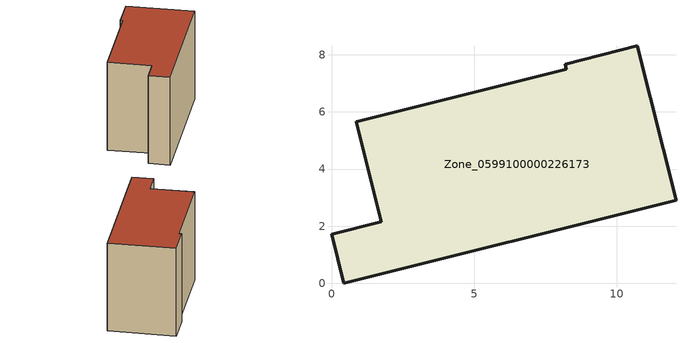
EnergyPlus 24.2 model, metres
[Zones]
Zone_0599100000226173
 floor ground (C_G): 12.07,2.9 0.43,0 0,1.71 1.75,2.15 0.87,5.66 8.23,7.49 8.19,7.68 10.72,8.32 z0
 wall outside (C_F): 0.43,0 12.07,2.9 10.72,8.32 8.19,7.68 8.23,7.49 0.87,5.66 1.75,2.15 0,1.71 0.43,0 z0:7.8
 roof outside (C_R): 8.23,7.49 0.87,5.66 1.75,2.15 0,1.71 0.43,0 12.07,2.9 10.72,8.32 8.19,7.68 z7.8
[BUILDING]
Pand.0599100000226173: North Axis=0; Terrain=City; Loads Convergence Tolerance Value=0.04; Temperature Convergence Tolerance Value=0.4; Solar Distribution=FullExterior; Maximum Number of Warmup Days=25; Minimum Number of Warmup Days=1
[Site:Location]
Rotterdam.The.Hague.AP_ZH_NLD Design_Conditions: Latitude=51.96; Longitude=4.45; Time Zone=1; Elevation=-4.5
[SITE:GROUNDTEMPERATURE:BUILDINGSURFACE]
18, 18, 18, 18, 18, 18, 18, 18, 18, 18, 18, 18
[MATERIAL] Thermal Absorptance=0.9; Solar Absorptance=0.7; Visible Absorptance=0.7
Name | Roughness | Thickness | Conductivity | Density | Specific Heat
G.TI.1975-1991 | MediumSmooth | 0.15 | 0.288461 | 540 | 1210
F.TI.1975-1991 | Rough | 0.3 | 0.230769 | 1920 | 840
R.TI.1975-1991 | MediumRough | 0.2 | 0.153846 | 1500 | 1000
[CONSTRUCTION]
C_G: G.TI.1975-1991
C_F: F.TI.1975-1991
C_R: R.TI.1975-1991
[ZONE]
Zone_0599100000226173: Type=1; Multiplier=1; Ceiling Height=Autocalculate; Volume=Autocalculate; Floor Area=autocalculate; Part of Total Floor Area=Yes
[ZONEINFILTRATION:DESIGNFLOWRATE]
Infil_Zone_0599100000226173: Zone or ZoneList or Space or SpaceList=Zone_0599100000226173; Schedule=AlwaysOn; Design Flow Rate Calculation Method=Flow/Area; Flow Rate per Floor Area=0.003; Constant Term Coefficient=1; Temperature Term Coefficient=0; Velocity Term Coefficient=0; Velocity Squared Term Coefficient=0
[HVACTEMPLATE:ZONE:IDEALLOADSAIRSYSTEM]
Zone_0599100000226173: Maximum Heating Supply Air Temperature=50; Minimum Cooling Supply Air Temperature=13; Maximum Heating Supply Air Humidity Ratio=0.0156; Minimum Cooling Supply Air Humidity Ratio=0.0077; Heating Limit=NoLimit; Cooling Limit=NoLimit; Dehumidification Control Type=ConstantSensibleHeatRatio; Cooling Sensible Heat Ratio=0.7; Dehumidification Setpoint=60; Humidification Control Type=None; Humidification Setpoint=30; Outdoor Air Method=None; Outdoor Air Flow Rate per Person=0.00944; Outdoor Air Flow Rate per Zone Floor Area=0; Outdoor Air Flow Rate per Zone=0; Demand Controlled Ventilation Type=None; Outdoor Air Economizer Type=NoEconomizer; Heat Recovery Type=None; Sensible Heat Recovery Effectiveness=0.7; Latent Heat Recovery Effectiveness=0.65
[ZONECONTROL:THERMOSTAT]
ThermostatControl_Zone_0599100000226173: Zone or ZoneList=Zone_0599100000226173; Control Type Schedule=DualSetpointControlType; Control 1=Thermostat_Zone_0599100000226173; Temperature Difference Between Cutout And Setpoint=0
[THERMOSTATSETPOINT:DUALSETPOINT]
Thermostat_Zone_0599100000226173: Heating Setpoint Temperature Schedule=HeatingSetpoint_Zone_0599100000226173; Cooling Setpoint Temperature Schedule=CoolingSetpoint_Zone_0599100000226173
[SCHEDULE:COMPACT]
HeatingSetpoint_Zone_0599100000226173: Through: 12/31, For: AllDays, Until: 24:00, 21
CoolingSetpoint_Zone_0599100000226173: Through: 12/31, For: AllDays, Until: 24:00, 24
DualSetpointControlType: Through: 12/31, For: AllDays, Until: 24:00, 4
AlwaysOn: Through: 12/31, For: AllDays, Until: 24:00, 1
